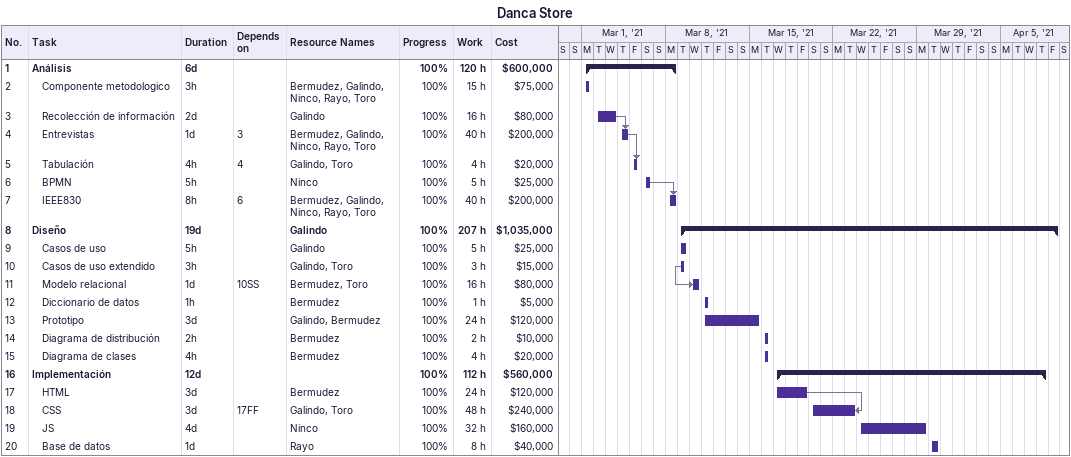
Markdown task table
Danca Store

| ID | Level | Task | Duration | Start | Finish | Predecessors | Resources | % complete | Work (h) | Cost ($) |
|---|---|---|---|---|---|---|---|---|---|---|
| 1 | 1 | **Análisis** | 6d | 2021-03-01 | 2021-03-08 |  |  | 100 | 120 | 600000 |
| 2 | 2 | Componente metodologico | 3h | 2021-03-01 | 2021-03-01 |  | Bermudez, Galindo, Ninco, Rayo, Toro | 100 | 15 | 75000 |
| 3 | 2 | Recolección de información | 2d | 2021-03-02 | 2021-03-03 |  | Galindo | 100 | 16 | 80000 |
| 4 | 2 | Entrevistas | 1d | 2021-03-04 | 2021-03-04 | 3 | Bermudez, Galindo, Ninco, Rayo, Toro | 100 | 40 | 200000 |
| 5 | 2 | Tabulación | 4h | 2021-03-05 | 2021-03-05 | 4 | Galindo, Toro | 100 | 4 | 20000 |
| 6 | 2 | BPMN | 5h | 2021-03-06 | 2021-03-06 |  | Ninco | 100 | 5 | 25000 |
| 7 | 2 | IEEE830 | 8h | 2021-03-08 | 2021-03-08 | 6 | Bermudez, Galindo, Ninco, Rayo, Toro | 100 | 40 | 200000 |
| 8 | 1 | **Diseño** | 19d | 2021-03-09 | 2021-04-09 |  | Galindo | 100 | 207 | 1035000 |
| 9 | 2 | Casos de uso | 5h | 2021-03-09 | 2021-03-09 |  | Galindo | 100 | 5 | 25000 |
| 10 | 2 | Casos de uso extendido | 3h | 2021-03-09 | 2021-03-09 |  | Galindo, Toro | 100 | 3 | 15000 |
| 11 | 2 | Modelo relacional | 1d | 2021-03-10 | 2021-03-10 | 10SS | Bermudez, Toro | 100 | 16 | 80000 |
| 12 | 2 | Diccionario de datos | 1h | 2021-03-11 | 2021-03-11 |  | Bermudez | 100 | 1 | 5000 |
| 13 | 2 | Prototipo | 3d | 2021-03-11 | 2021-03-15 |  | Galindo, Bermudez | 100 | 24 | 120000 |
| 14 | 2 | Diagrama de distribución | 2h | 2021-03-16 | 2021-03-16 |  | Bermudez | 100 | 2 | 10000 |
| 15 | 2 | Diagrama de clases | 4h | 2021-03-16 | 2021-03-16 |  | Bermudez | 100 | 4 | 20000 |
| 16 | 1 | **Implementación** | 12d | 2021-03-17 | 2021-04-08 |  |  | 100 | 112 | 560000 |
| 17 | 2 | HTML | 3d | 2021-03-17 | 2021-03-19 |  | Bermudez | 100 | 24 | 120000 |
| 18 | 2 | CSS | 3d | 2021-03-20 | 2021-03-23 | 17FF | Galindo, Toro | 100 | 48 | 240000 |
| 19 | 2 | JS | 4d | 2021-03-24 | 2021-03-29 |  | Ninco | 100 | 32 | 160000 |
| 20 | 2 | Base de datos | 1d | 2021-03-30 | 2021-03-30 |  | Rayo | 100 | 8 | 40000 |
